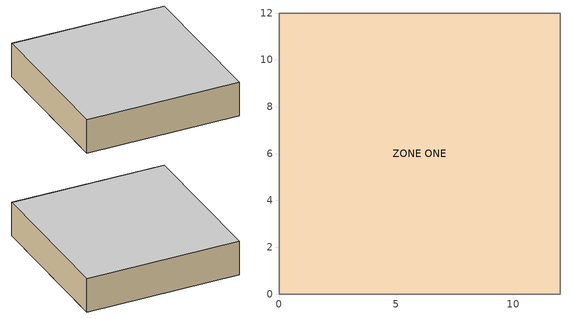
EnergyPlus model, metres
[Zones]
ZONE ONE
 floor ground (LTFLOOR): 0,0 0,12 12,12 12,0 z0
 wall adiabatic (LTWALL): 12,12 0,12 0,0 12,0 12,12 z0:2.7
 ceiling adiabatic (LTWALL): 0,12 0,0 12,0 12,12 z2.7
[Site:Location]
FICTIOUS: Latitude {deg}=25.8; Longitude {deg}=-80.3; Time Zone {hr}=-5; Elevation {m}=2
[Site:GroundReflectance]
0.000001, 0.000001, 0.000001, 0.000001, 0.000001, 0.000001, 0.000001, 0.000001, 0.000001, 0.000001, 0.000001, 0.000001
[Building]
IEA G-C BESTEST Case GC65b: North Axis {deg}=0; Terrain=Country; Loads Convergence Tolerance Value=0.04; Temperature Convergence Tolerance Value {deltaC}=0.004; Solar Distribution=FullInteriorAndExterior; Minimum Number of Warmup Days=6
[Material:NoMass] Roughness=VerySmooth; Thermal Resistance {m2-K/W}=50; Thermal Absorptance=0.000001; Solar Absorptance=0.000001; Visible Absorptance=0.000001
INSULATION-EXT; INSULATION-INT
[Construction]
LTWALL: INSULATION-EXT, INSULATION-INT
LTFLOOR: CONCRETE FLOOR
[Material]
CONCRETE FLOOR: Roughness=VerySmooth; Thickness {m}=0.128506; Conductivity {W/m-K}=1.9; Density {kg/m3}=1490; Specific Heat {J/kg-K}=1800; Thermal Absorptance=0.000001; Solar Absorptance=0.000001; Visible Absorptance=0.000001
[GroundHeatTransfer:Control]
Control1: Run Basement Preprocessor=no; Run Slab Preprocessor=yes
[GroundHeatTransfer:Slab:Materials]
NMAT: Number of materials=2; ALBEDO: Surface Albedo: No Snow=0; ALBEDO: Surface Albedo: Snow=0; EPSLW: Surface Emissivity: No Snow=0.000001; EPSLW: Surface Emissivity: Snow=0.000001; Z0: Surface Roughness: No Snow {cm}=0.000001; Z0: Surface Roughness: Snow {cm}=0.000001; HIN: Indoor HConv: Downward Flow {W/m2-K}=7.95; HIN: Indoor HConv: Upward {W/m2-K}=7.95
[GroundHeatTransfer:Slab:MatlProps]
RHO: Slab Material density {kg/m3}=1490; RHO: Soil Density {kg/m3}=1490; CP: Slab CP {J/kg-K}=1800; CP: Soil CP {J/kg-K}=1800; TCON: Slab k {W/m-K}=1.9; TCON: Soil k {W/m-K}=1.9
[GroundHeatTransfer:Slab:BoundConds]
EVTR: Is surface evapotranspiration modeled=FALSE; FIXBC: is the lower boundary at a fixed temperature=TRUE; TDEEPin {C}=10; USRHflag: Is the ground surface h specified by the user?=TRUE; USERH: User specified ground surface heat transfer coefficient {W/m2-K}=11.95
[GroundHeatTransfer:Slab:BldgProps]
IYRS: Number of years to iterate=25; Shape: Slab shape=0; HBLDG: Building height {m}=2.7; TIN1: January Indoor Average Temperature Setpoint {C}=30; TIN2: February Indoor Average Temperature Setpoint {C}=30; TIN3: March Indoor Average Temperature Setpoint {C}=30; TIN4: April Indoor Average Temperature Setpoint {C}=30; TIN5: May Indoor Average Temperature Setpoint {C}=30; TIN6: June Indoor Average Temperature Setpoint {C}=30; TIN7: July Indoor Average Temperature Setpoint {C}=30; TIN8: August Indoor Average Temperature Setpoint {C}=30; TIN9: September Indoor Average Temperature Setpoint {C}=30; TIN10: October Indoor Average Temperature Setpoint {C}=30; TIN11: November Indoor Average Temperature Setpoint {C}=30; TIN12: December Indoor Average Temperature Setpoint {C}=30; TINAmp: Daily Indoor sine wave variation amplitude {deltaC}=0; ConvTol: Convergence Tolerance=0.1
[GroundHeatTransfer:Slab:Insulation]
RINS: R value of under slab insulation {m2-K/W}=0; DINS: Width of strip of under slab insulation {m}=0; RVINS: R value of vertical insulation {m2-K/W}=0; ZVINS: Depth of vertical insulation {m}=0.2; IVINS: Flag: Is there vertical insulation=0
[GroundHeatTransfer:Slab:EquivalentSlab]
APRatio: The area to perimeter ratio for this slab {m}=3; SLABDEPTH: Thickness of slab on grade {m}=0.128506; CLEARANCE: Distance from edge of slab to domain edge {m}=15; ZCLEARANCE: Distance from bottom of slab to domain bottom {m}=15
[Zone]
ZONE ONE: Type=1; Multiplier=1; Ceiling Height {m}=2.7; Volume {m3}=388.8
[ZoneControl:Thermostat]
Zone 1 Thermostat: Zone or ZoneList=ZONE ONE; Control Type Schedule=Zone Control Type Sched; Control 1=Heating Setpoints
[ThermostatSetpoint:SingleHeating]
Heating Setpoints: Setpoint Temperature Schedule=Heating Setpoints Sch
[Zone equipment]
ZONE ONE: Zone1Air
[ZoneHVAC:IdealLoadsAirSystem]
Zone1Air: Maximum Heating Supply Air Temperature {C}=50; Minimum Cooling Supply Air Temperature {C}=13; Maximum Heating Supply Air Humidity Ratio {kgWater/kgDryAir}=0.01; Minimum Cooling Supply Air Humidity Ratio {kgWater/kgDryAir}=0.01; Dehumidification Control Type=ConstantSupplyHumidityRatio; Humidification Control Type=ConstantSupplyHumidityRatio
[Schedule:Day:Hourly]
Zone Heating Setpoint All Days: 30, 30, 30, 30, 30, 30, 30, 30, 30, 30, 30, 30, 30, 30, 30, 30, 30, 30, 30, 30, 30, 30, 30, 30
Control Type All Days: 1, 1, 1, 1, 1, 1, 1, 1, 1, 1, 1, 1, 1, 1, 1, 1, 1, 1, 1, 1, 1, 1, 1, 1
[Schedule:Week:Daily]
Zone Heating Setpoint All Weeks: Zone Heating Setpoint All Days, Zone Heating Setpoint All Days, Zone Heating Setpoint All Days, Zone Heating Setpoint All Days, Zone Heating Setpoint All Days, Zone Heating Setpoint All Days, Zone Heating Setpoint All Days, Zone Heating Setpoint All Days, Zone Heating Setpoint All Days, Zone Heating Setpoint All Days, Zone Heating Setpoint All Days, Zone Heating Setpoint All Days
Control Type All Weeks: Control Type All Days, Control Type All Days, Control Type All Days, Control Type All Days, Control Type All Days, Control Type All Days, Control Type All Days, Control Type All Days, Control Type All Days, Control Type All Days, Control Type All Days, Control Type All Days
[Schedule:Year]
Heating Setpoints Sch: Zone Heating Setpoint All Weeks, 1, 1, 12, 31
Zone Control Type Sched: Control Type All Weeks, 1, 1, 12, 31
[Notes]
BESTEST Ground-Coupled In-Depth Case GC65b.idf
Basic file description: Pure GC Effect of Slab-on-Grade
Slab is 12m x 12m; Aspect Ratio=3.0
Slab thickness 5 inches, smallest allowed by Slab program
Must first run Slab Program to get monthly ground temperatures
Author:   R. H. Henninger,  GARD Analytics, Inc.
Date:     June 1, 2005
Run:      Annual run
Building: Fictional 1 zone building with adiabatic walls and roof and no window.
No internal load, no infiltration
Internal: None.
System:   None.
Plant:    None.
Material layer names follow:
Material layer names follow:
